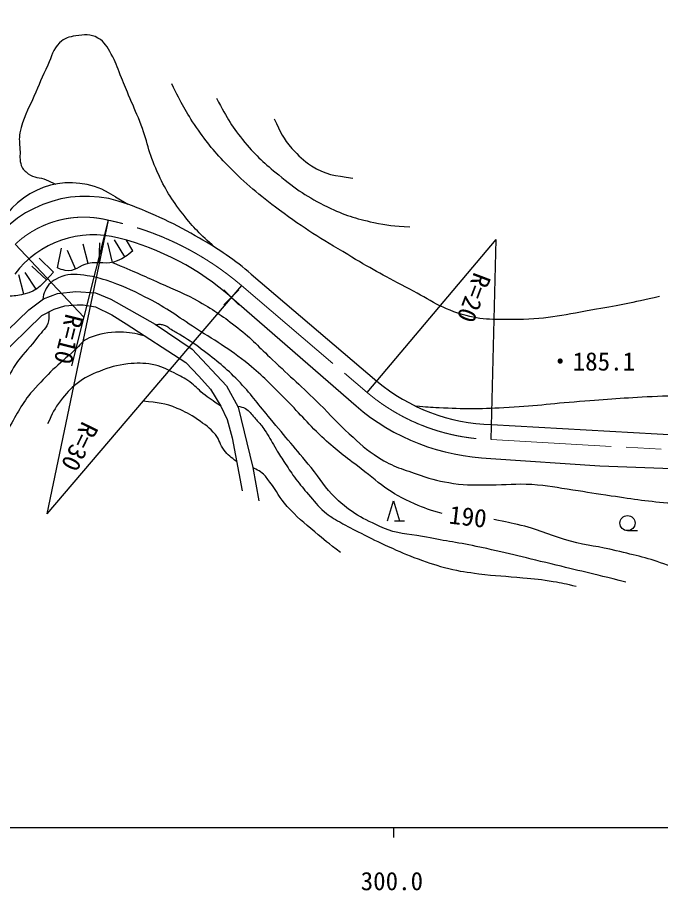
# Model space of a CAD drawing. Units: millimetres, scale not verified. Extents: x 40000 to 680000, y 20000 to 380000.
# Drawn here: x 330439 to 394686, y 198715 to 285980 of the extents above; entities that cross this region are included whole.
import ezdxf
from ezdxf.enums import TextEntityAlignment as Align

# ---------------------------------------------------------------- set-up
doc = ezdxf.new("R2010")
doc.units = ezdxf.units.MM
doc.header["$LTSCALE"] = 1000
doc.linetypes.add('CHAIN', pattern=[18.5, 12, -1.5, 3.5, -1.5])
for name, color, linetype, lineweight in [('M-BGD', 7, 'Continuous', 25), ('M-BMK', 2, 'CHAIN', 13), ('M-TTL-BAND', 7, 'Continuous', 25)]:
    doc.layers.add(name, color=color, linetype=linetype, lineweight=lineweight)
doc.styles.add('ＭＳ ゴシック', font='')
doc.styles.get('ＭＳ ゴシック').set_extended_font_data('MS Gothic')

msp = doc.modelspace()

# ---------------------------------------------------------------- linework, layer by layer
at = {"layer": 'M-BGD'}
for p, q in [((340219, 268041), (341460, 267312)), ((339494, 265720), (333366, 236352)), ((339494, 265720), (335841, 251171)), ((341179, 262048), (340117, 263742)), ((341980, 262668), (341317, 263725)), ((365382, 248485), (378257, 263790)), ((377769, 243796), (378257, 263790)), ((330213, 263311), (337058, 256021)), ((334439, 260963), (334830, 262924)), ((336244, 260846), (335446, 262680)), ((337503, 261389), (337019, 263330)), ((338598, 261457), (338656, 263456)), ((339927, 261499), (339481, 263449)), ((334055, 260535), (332599, 261905)), ((333323, 259744), (331866, 261115)), ((331077, 258308), (330590, 260247)), ((332322, 258837), (331207, 260497)), ((353796, 260328), (366355, 249627)), ((352823, 259187), (333366, 236352)), ((333028, 257846), (334427, 258406)), ((334427, 258406), (336265, 258606)), ((336265, 258606), (338244, 258466)), ((338244, 258466), (339763, 257826)), ((351059, 258746), (352559, 257246)), ((352559, 258746), (351059, 257246)), ((331589, 256747), (333028, 257846)), ((339763, 257826), (344200, 255328)), ((351809, 257996), (364263, 247155)), ((327012, 252370), (331589, 256747)), ((332872, 256181), (334102, 256833)), ((334102, 256833), (335164, 257170)), ((335164, 257170), (336394, 257243)), ((336394, 257243), (336997, 257243)), ((336997, 257243), (338227, 257050)), ((338227, 257050), (339867, 256254)), ((322621, 246195), (332872, 256181)), ((339867, 256254), (341290, 255361)), ((341290, 255361), (347272, 251478)), ((344200, 255328), (347877, 252830)), ((347877, 252830), (351334, 249152)), ((347272, 251478), (348575, 250127)), ((348575, 250127), (349708, 248825)), ((349708, 248825), (350770, 247112)), ((351334, 249152), (352474, 247034)), ((350770, 247112), (351373, 245810)), ((352474, 247034), (353953, 240998)), ((351373, 245810), (351879, 243976)), ((377806, 245296), (401796, 243922)), ((351879, 243976), (352892, 238670)), ((377723, 241914), (388637, 241170)), ((353953, 240998), (354552, 237681)), ((388637, 241170), (401589, 240676)), ((367418, 235670), (368018, 237670)), ((368018, 237670), (368618, 235670)), ((368118, 235670), (369118, 235670)), ((391386, 234691), (392386, 234691))]:
    msp.add_line(p, q, dxfattribs=at)
msp.add_circle((391386, 235441), 750, dxfattribs=at)
for centre, radius, start, end in [((335702, 261532), 7923, 55.24594, 142.93461), ((337247, 256515), 11590, 68.68408, 145.27843), ((326319, 226177), 43833, 59.40967, 69.79222), ((338053, 254345), 9906, 75.25267, 142.77687), ((333875, 237624), 27142, 48.64257, 75.70892), ((333366, 236352), 31500, 49.56583, 61.02507), ((378257, 263790), 18500, 229.95775, 268.60283), ((378460, 263711), 21810, 229.38757, 268.0657)]:
    msp.add_arc(centre, radius, start, end, dxfattribs=at)
for points, knots in [([(427151, 285980), (426575, 284505), (426432, 284125), (425980, 282933), (425098, 280607), (424683, 279275), (423790, 276954), (422897, 274634), (422306, 273370), (421426, 271046), (420693, 269106), (420343, 267996), (419654, 266040), (418822, 263680), (418434, 262328), (417534, 259993), (416663, 257734), (416065, 256513), (415101, 254292), (414502, 252916), (414302, 252073), (413537, 250782), (413143, 250118), (412906, 249712), (412285, 249253), (411656, 248787), (411232, 248595), (410478, 248384), (409641, 248150), (409122, 248423), (408253, 248418), (405524, 248403), (403996, 248311), (401267, 248245), (398375, 248174), (396754, 248199), (393864, 248071), (391023, 247945), (389436, 247795), (386600, 247584), (383638, 247364), (381988, 247106), (379022, 246959), (376500, 246833), (375079, 246817), (372558, 246959), (371645, 247010), (371335, 247020), (370224, 247125)], [0, 0, 0, 0, 1, 1, 1, 2, 2, 2, 3, 3, 3, 4, 4, 4, 5, 5, 5, 6, 6, 6, 7, 7, 7, 8, 8, 8, 9, 9, 9, 10, 10, 10, 11, 11, 11, 12, 12, 12, 13, 13, 13, 14, 14, 14, 15, 15, 15, 16, 16, 16, 16]), ([(350181, 262989), (348617, 264397), (348088, 264891), (346978, 266312), (345783, 267841), (345202, 268791), (344402, 270559), (343546, 272447), (343407, 273638), (342661, 275571), (342257, 276618), (341979, 277183), (341547, 278217), (341218, 279005), (341044, 279450), (340712, 280236), (340366, 281055), (340267, 281564), (339806, 282325), (339386, 283019), (339184, 283517), (338484, 283926), (337729, 284367), (337123, 284244), (336256, 284135), (335579, 284050), (335153, 283904), (334654, 283439), (333934, 282766), (333898, 282099), (333471, 281211), (332891, 280004), (332594, 279314), (332078, 278078), (331495, 276680), (330970, 275946), (330686, 274458), (330564, 273816), (330649, 273438), (330686, 272787), (330722, 272160), (330610, 271775), (330825, 271185), (330971, 270786), (331189, 270614), (331521, 270350), (332098, 269891), (332641, 270063), (333316, 269766), (333681, 269606), (333815, 269546), (334233, 269317)], [0, 0, 0, 0, 1, 1, 1, 2, 2, 2, 3, 3, 3, 4, 4, 4, 5, 5, 5, 6, 6, 6, 7, 7, 7, 8, 8, 8, 9, 9, 9, 10, 10, 10, 11, 11, 11, 12, 12, 12, 13, 13, 13, 14, 14, 14, 15, 15, 15, 16, 16, 16, 17, 17, 17, 17]), ([(394594, 258094), (391595, 257415), (390758, 257241), (388276, 256813), (385228, 256288), (383516, 255812), (380422, 255789), (378246, 255773), (376961, 255685), (374873, 256301), (372528, 256993), (371411, 257909), (369239, 259033), (366932, 260227), (365656, 260932), (363434, 262277), (360712, 263924), (359150, 264808), (356605, 266716), (354486, 268304), (353339, 269268), (351482, 271155), (350120, 272540), (349426, 273397), (348324, 274997), (347214, 276608), (346882, 277277), (345848, 279351)], [0, 0, 0, 0, 1, 1, 1, 2, 2, 2, 3, 3, 3, 4, 4, 4, 5, 5, 5, 6, 6, 6, 7, 7, 7, 8, 8, 8, 9, 9, 9, 9]), ([(350333, 277907), (351462, 275806), (351841, 275051), (353162, 273481), (354338, 272082), (355118, 271392), (356538, 270241), (358309, 268807), (359368, 268038), (361421, 267047), (363131, 266222), (364169, 265878), (366029, 265496), (367419, 265210), (367969, 265144), (369634, 265040)], [0, 0, 0, 0, 1, 1, 1, 2, 2, 2, 3, 3, 3, 4, 4, 4, 5, 5, 5, 5]), ([(356082, 275854), (356743, 274462), (356963, 273897), (357862, 272888), (358541, 272124), (358970, 271717), (359824, 271154), (361221, 270231), (362107, 270210), (363930, 269922)], [0, 0, 0, 0, 1, 1, 1, 2, 2, 2, 3, 3, 3, 3]), ([(341980, 262668), (341382, 262143), (341078, 261947), (340408, 261656), (339363, 261202), (338619, 261619), (337503, 261389), (336587, 261201), (336127, 260506), (335212, 260696), (334899, 260761), (334729, 260796), (334439, 260963)], [0, 0, 0, 0, 1, 1, 1, 2, 2, 2, 3, 3, 3, 4, 4, 4, 4]), ([(339927, 261499), (342226, 260515), (342827, 260262), (344665, 259423), (346219, 258712), (347141, 258410), (348622, 257558), (350185, 256658), (351019, 256073), (352442, 254965), (353890, 253837), (354557, 253034), (355899, 251781), (357755, 250050), (358809, 249094), (360629, 247324), (361800, 246186), (362369, 245457), (363586, 244368), (364677, 243390), (365254, 242779), (366496, 242003), (368002, 241061), (369000, 240801), (370681, 240229), (371945, 239798), (372679, 239602), (374001, 239410), (375426, 239203), (376245, 239291), (377685, 239274), (379302, 239253), (380211, 239419), (381824, 239319), (383434, 239219), (384321, 239005), (385918, 238773), (387412, 238556), (388243, 238390), (389738, 238182), (392113, 237852), (393440, 237596), (395833, 237454), (397678, 237345), (398726, 237350), (400563, 237545), (402417, 237743), (403424, 238069), (405248, 238455), (407676, 238969), (409077, 239132), (411434, 239910), (412822, 240369), (413572, 240753), (414799, 241548), (416595, 242711), (418311, 245077), (418607, 245486)], [0, 0, 0, 0, 1, 1, 1, 2, 2, 2, 3, 3, 3, 4, 4, 4, 5, 5, 5, 6, 6, 6, 7, 7, 7, 8, 8, 8, 9, 9, 9, 10, 10, 10, 11, 11, 11, 12, 12, 12, 13, 13, 13, 14, 14, 14, 15, 15, 15, 16, 16, 16, 17, 17, 17, 18, 18, 18, 19, 19, 19, 19]), ([(334055, 260535), (332983, 259409), (332491, 258640), (331077, 258308), (330454, 258161), (330129, 258102), (329445, 258152)], [0, 0, 0, 0, 1, 1, 1, 2, 2, 2, 2]), ([(372858, 236400), (371582, 236733), (371156, 236920), (370106, 237358), (367634, 238391), (366525, 239530), (364394, 241153), (362967, 242239), (362157, 242843), (360850, 244071), (359297, 245530), (358567, 246489), (357056, 247990), (355723, 249314), (355008, 250096), (353553, 251284), (351493, 252967), (350155, 253669), (347925, 255120), (346110, 256301), (345152, 257076), (343213, 258039), (341723, 258779), (340879, 259201), (339294, 259706), (338451, 259975), (337964, 260115), (337084, 260207), (336091, 260310), (335426, 260418), (334541, 259957), (333897, 259621), (333500, 259328), (333207, 258664), (333064, 258342), (333004, 258172), (332961, 257795)], [0, 0, 0, 0, 1, 1, 1, 2, 2, 2, 3, 3, 3, 4, 4, 4, 5, 5, 5, 6, 6, 6, 7, 7, 7, 8, 8, 8, 9, 9, 9, 10, 10, 10, 11, 11, 11, 12, 12, 12, 12]), ([(333562, 256547), (333608, 256177), (333587, 256000), (333524, 255658), (333388, 254907), (332901, 254642), (332453, 254024), (331729, 253025), (331174, 252582), (330445, 251587), (329835, 250755), (329648, 250188), (329106, 249311), (328187, 247825), (327613, 247030), (326669, 245561), (325448, 243662), (324813, 242567), (323562, 240687), (322400, 238941), (322005, 238380), (320509, 236268)], [0, 0, 0, 0, 1, 1, 1, 2, 2, 2, 3, 3, 3, 4, 4, 4, 5, 5, 5, 6, 6, 6, 7, 7, 7, 7]), ([(391210, 229553), (387580, 230441), (386662, 230666), (383743, 231361), (380829, 232056), (379210, 232504), (376276, 233111), (374189, 233544), (372999, 233680), (370910, 234103), (369355, 234418), (368390, 234327), (366943, 234978), (364955, 235874), (363792, 236443), (362218, 237953), (361119, 239008), (360732, 239807), (359768, 240986), (358191, 242915), (357281, 243974), (355685, 245886), (354524, 247277), (353951, 248125), (352710, 249445), (351432, 250803), (350607, 251466), (349122, 252595), (348242, 253264), (347729, 253616), (346789, 254199), (346402, 254439), (346169, 254547), (345783, 254789), (345606, 254900), (345534, 255006), (345345, 255096), (345184, 255172), (345090, 255214), (344915, 255249), (344772, 255277), (344688, 255300), (344543, 255285), (344457, 255277), (344420, 255271), (344325, 255243)], [0, 0, 0, 0, 1, 1, 1, 2, 2, 2, 3, 3, 3, 4, 4, 4, 5, 5, 5, 6, 6, 6, 7, 7, 7, 8, 8, 8, 9, 9, 9, 10, 10, 10, 11, 11, 11, 12, 12, 12, 13, 13, 13, 14, 14, 14, 15, 15, 15, 15]), ([(343186, 254130), (342106, 254420), (341672, 254507), (340683, 254521), (339456, 254539), (338743, 254378), (337596, 253942), (336915, 253684), (336712, 253229), (336168, 252746), (334454, 251224), (333467, 250383), (331961, 248655), (330822, 247347), (330425, 246421), (329569, 244912), (328594, 243194), (328321, 242536), (327369, 240358)], [0, 0, 0, 0, 1, 1, 1, 2, 2, 2, 3, 3, 3, 4, 4, 4, 5, 5, 5, 6, 6, 6, 6]), ([(350752, 247141), (349885, 247711), (349626, 247871), (348957, 248410), (348430, 248834), (348207, 249160), (347656, 249553), (347083, 249962), (346728, 250148), (346091, 250450), (345260, 250843), (344800, 251138), (343894, 251293), (342959, 251453), (342410, 251451), (341468, 251346), (340325, 251219), (339690, 251026), (338619, 250608), (337700, 250249), (337186, 249996), (336404, 249395), (335665, 248826), (335316, 248414), (334751, 247672), (334126, 246849), (333954, 246454), (333450, 245368)], [0, 0, 0, 0, 1, 1, 1, 2, 2, 2, 3, 3, 3, 4, 4, 4, 5, 5, 5, 6, 6, 6, 7, 7, 7, 8, 8, 8, 9, 9, 9, 9]), ([(352335, 241590), (351732, 242038), (351499, 242217), (351086, 242733), (350648, 243278), (350662, 243760), (350216, 244298), (349631, 245003), (349166, 245275), (348419, 245806), (347684, 246328), (347221, 246558), (346390, 246907), (345134, 247434), (344530, 247449), (342980, 247635)], [0, 0, 0, 0, 1, 1, 1, 2, 2, 2, 3, 3, 3, 4, 4, 4, 5, 5, 5, 5]), ([(352423, 247129), (352770, 247078), (352925, 247032), (353214, 246887), (353657, 246664), (353770, 246347), (354108, 245984), (354402, 245667), (354571, 245492), (354837, 245151), (355016, 244921), (355114, 244789), (355271, 244543), (355689, 243887), (355875, 243490), (356277, 242825), (356623, 242254), (356829, 241941), (357197, 241384), (357601, 240774), (357815, 240423), (358256, 239839), (358721, 239224), (359002, 238895), (359506, 238312), (360109, 237615), (360412, 237185), (361103, 236576), (361646, 236097), (362026, 235923), (362648, 235552), (363453, 235072), (363929, 234847), (364765, 234424), (365821, 233890), (366412, 233589), (367491, 233105), (368644, 232587), (369289, 232288), (370476, 231855), (371651, 231426), (372318, 231203), (373531, 230900), (374680, 230613), (375344, 230541), (376517, 230379), (378230, 230144), (379206, 230162), (380926, 229980), (382114, 229855), (382786, 229822), (383963, 229616), (384864, 229458), (385175, 229391), (386254, 229130)], [0, 0, 0, 0, 1, 1, 1, 2, 2, 2, 3, 3, 3, 4, 4, 4, 5, 5, 5, 6, 6, 6, 7, 7, 7, 8, 8, 8, 9, 9, 9, 10, 10, 10, 11, 11, 11, 12, 12, 12, 13, 13, 13, 14, 14, 14, 15, 15, 15, 16, 16, 16, 17, 17, 17, 18, 18, 18, 18]), ([(362718, 232514), (361464, 233455), (361113, 233726), (360132, 234560), (359018, 235507), (358375, 236027), (357391, 237108), (356605, 237972), (356380, 238626), (355654, 239540), (355368, 239900), (355255, 240156), (354890, 240436), (354658, 240614), (354519, 240707), (354256, 240838), (354141, 240896), (354099, 240918), (353957, 240976)], [0, 0, 0, 0, 1, 1, 1, 2, 2, 2, 3, 3, 3, 4, 4, 4, 5, 5, 5, 6, 6, 6, 6]), ([(398607, 229836), (397124, 230551), (396663, 230742), (395379, 231229), (393433, 231966), (392272, 232176), (390253, 232684), (388490, 233128), (387449, 233151), (385696, 233634), (383744, 234171), (382728, 234741), (380760, 235216), (379704, 235470), (379331, 235559), (378039, 235785)], [0, 0, 0, 0, 1, 1, 1, 2, 2, 2, 3, 3, 3, 4, 4, 4, 5, 5, 5, 5])]:
    msp.add_open_spline(points, degree=3, knots=knots, dxfattribs=at)
at = {"layer": 'M-BMK'}
for p, q in [((352823, 259187), (365382, 248485)), ((377769, 243796), (401730, 242423))]:
    msp.add_line(p, q, dxfattribs=at)
for centre, radius, start, end in [((337058, 256021), 10000, 75.90387, 133.19751), ((333366, 236352), 30000, 49.56583, 78.21354), ((378257, 263790), 20000, 229.92836, 268.60283)]:
    msp.add_arc(centre, radius, start, end, dxfattribs=at)
at = {"layer": 'M-TTL-BAND'}
for p, q in [((40000, 205000), (579000, 205000)), ((368000, 205000), (368000, 204000))]:
    msp.add_line(p, q, dxfattribs=at)

# ---------------------------------------------------------------- texts
at = {"layer": 'M-BGD', "style": 'ＭＳ ゴシック'}
msp.add_text('\u3000 R=20', height=1833, rotation=249.266, dxfattribs=at).set_placement((378257, 263790), align=Align.MIDDLE_LEFT)
msp.add_text('R=10', height=1833, rotation=255.904, dxfattribs=at).set_placement((335841, 251171), align=Align.TOP_RIGHT)
msp.add_text('・185.1', height=1833, dxfattribs=at).set_placement((387776, 251604), align=Align.MIDDLE_CENTER)
msp.add_text('R=30  \u3000', height=1833, rotation=243.89, dxfattribs=at).set_placement((333366, 236352), align=Align.MIDDLE_RIGHT)
msp.add_text('190', height=1833, rotation=353.24, dxfattribs=at).set_placement((375448, 236092), align=Align.MIDDLE_CENTER)
at = {"layer": 'M-TTL-BAND', "style": 'ＭＳ ゴシック'}
msp.add_text('300.0', height=1833, dxfattribs=at).set_placement((367844, 198195), align=Align.BOTTOM_CENTER)

doc.saveas('drawing.dxf')
